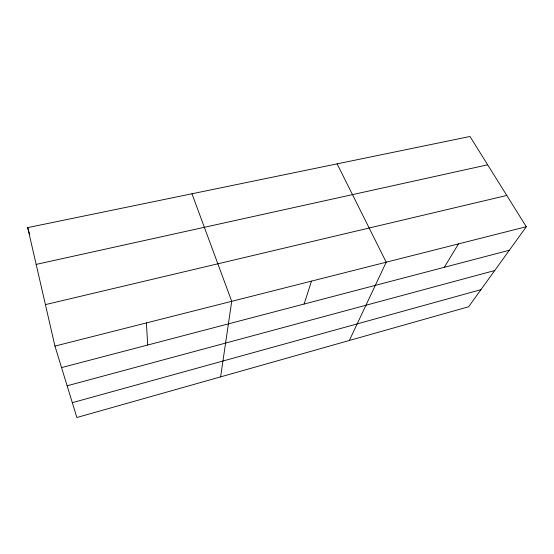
<?xml version="1.0" encoding="UTF-8"?>
<svg xmlns="http://www.w3.org/2000/svg" width="554" height="554" viewBox="0 0 554 554"><rect width="100%" height="100%" fill="white"/><g stroke="black" fill="none" stroke-linecap="round" stroke-linejoin="round"><path stroke-width="0.83" d="M220.617 376.879L231.717 301.321L191.968 193.768M304.118 304.028L311.48 281.127M349.345 340.481L386.221 262.201L337.109 163.859M444.329 267.284L458.463 243.905M526.3 226.724L468.636 306.75L76.868 417.515L54.95 346.084L27.7 227.618L469.979 136.485L526.3 226.724L54.95 346.084M72.318 402.682L480.948 289.666M67.131 385.792L494.743 270.525M61.549 367.6L509.355 250.249M45.407 304.617L506.778 195.451M36.162 264.403L487.659 164.808M27.7 227.618L29.577 234.12M146.401 322.927L147.717 345.017"/></g></svg>
